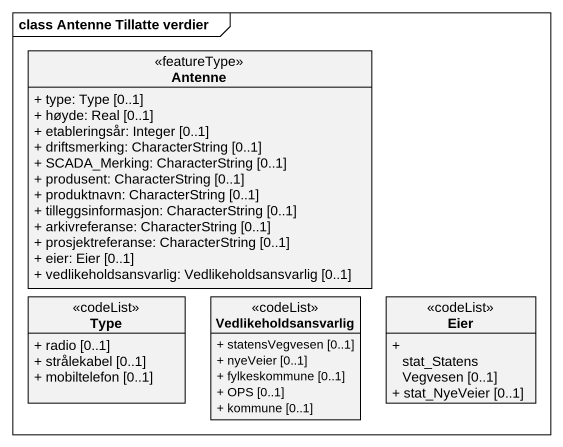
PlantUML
@startuml
mainframe class Antenne Tillatte verdier
hide circle
hide empty members
skinparam classAttributeIconSize 0
class Antenne <<featureType>> {
  + type: Type [0..1]
  + høyde: Real [0..1]
  + etableringsår: Integer [0..1]
  + driftsmerking: CharacterString [0..1]
  + SCADA_Merking: CharacterString [0..1]
  + produsent: CharacterString [0..1]
  + produktnavn: CharacterString [0..1]
  + tilleggsinformasjon: CharacterString [0..1]
  + arkivreferanse: CharacterString [0..1]
  + prosjektreferanse: CharacterString [0..1]
  + eier: Eier [0..1]
  + vedlikeholdsansvarlig: Vedlikeholdsansvarlig [0..1]
}
class Type <<codeList>> {
  + radio [0..1]
  + strålekabel [0..1]
  + mobiltelefon [0..1]
}
class Vedlikeholdsansvarlig <<codeList>> {
  + statensVegvesen [0..1]
  + nyeVeier [0..1]
  + fylkeskommune [0..1]
  + OPS [0..1]
  + kommune [0..1]
}
class Eier <<codeList>> {
  + stat_StatensVegvesen [0..1]
  + stat_NyeVeier [0..1]
}
@enduml
